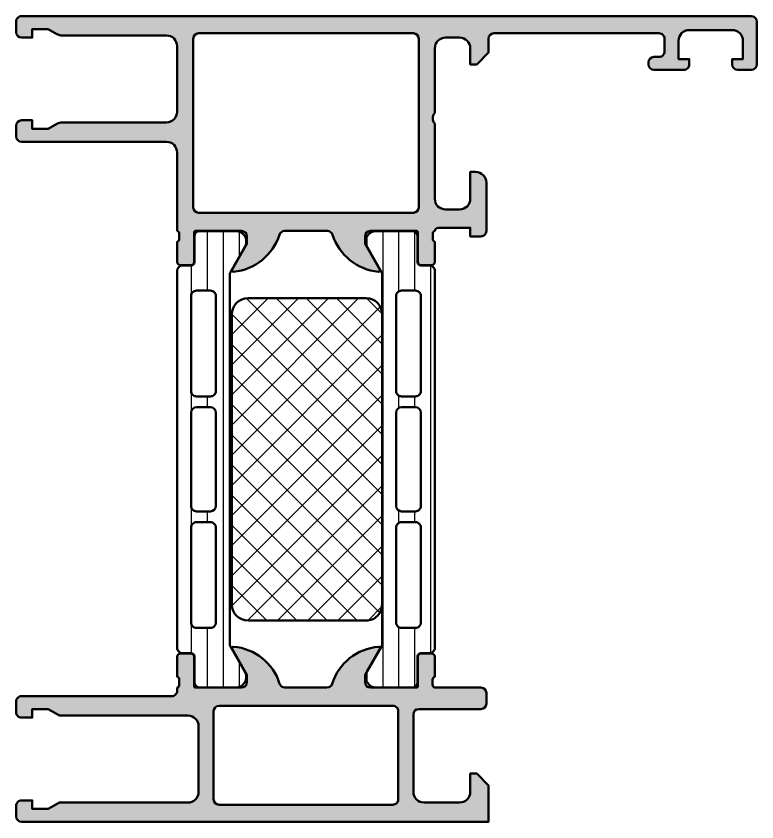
# Model space of a CAD drawing. Extents: x 0 to 69, y 0 to 75.
import ezdxf

# ---------------------------------------------------------------- set-up
doc = ezdxf.new("R2010")
doc.units = 0
for name, color, linetype, lineweight in [('0S-Alu contour', 7, 'Continuous', 50), ('0S-Alu hatch', 252, 'Continuous', 25), ('0S-Plastic contour', 254, 'Continuous', 50), ('0S-Plastic hatch', 253, 'Continuous', 25), ('0S-PT contour', 91, 'Continuous', 50), ('0S-PT hatch', 103, 'Continuous', 25)]:
    doc.layers.add(name, color=color, linetype=linetype, lineweight=lineweight)
pattern_1 = [(90, (0, 0), (-1.4859, 0), [])]

# ---------------------------------------------------------------- blocks, each defined once
blk = doc.blocks.new('347820__F3B4F643_550D_429C_B42F_CEEF9EA3C285_')
at = {"layer": '0S-Alu hatch'}
h = blk.add_hatch(color=256, dxfattribs=at)
edge = h.paths.add_edge_path()
edge.add_line((0.4999074611655488, 0.0003963651352041), (44, 0))
edge.add_line((44, 0), (44, 3.400447131381925))
edge.add_line((44, 3.400447131381925), (42.9000244140625, 4.500437737689908))
edge.add_line((42.9000244140625, 4.500437737689908), (42.29998779296875, 4.500437737689908))
edge.add_line((42.29998779296875, 4.500437737689908), (42.29998779296875, 2.800444127307828))
edge.add_ellipse((41.30003672563848, 2.800395075434669), major_axis=(-0.9999510685333671, 0), ratio=1, start_angle=89.9971962273371, end_angle=180.0028106027442, ccw=False)
edge.add_line((41.29998779296852, 1.800444008098567), (38, 1.800444008098567))
edge.add_ellipse((37.99998707707514, 2.800431085175251), major_axis=(-0.9999870771601856, 0), ratio=1, start_angle=-0.0007472690114127545, end_angle=90.00074043862202, ccw=False)
edge.add_line((37, 2.800444127311358), (37, 10.00000000117868))
edge.add_ellipse((37.50004643170641, 9.999949754737719), major_axis=(-0.5000464342308791, 0), ratio=1, start_angle=270.0057572833973, end_angle=359.9942427166359, ccw=False)
edge.add_line((37.49999618526499, 10.49999618644412), (43.2999038696289, 10.50000000117868))
edge.add_arc((43.29990012879685, 11.00000374201073), 0.5000037408460501, 270.0004286645703, 359.9995713359048)
edge.add_line((43.7999038696289, 11.00000000118282), (43.7999038696289, 12.00000000117868))
edge.add_arc((43.29990012879687, 11.99999626034665), 0.500003740846022, 0.0004286640952647, 89.99957133543298)
edge.add_line((43.2999038696289, 12.50000000117868), (38.99995340576174, 12.50000000117868))
edge.add_ellipse((39.07878985230503, 12.76752059317191), major_axis=(-0.2788950563276138, 0), ratio=1, start_angle=-1.1645893741404052, end_angle=73.58012358046551, ccw=False)
edge.add_line((38.79995240576182, 12.77318900117049), (38.79995240576159, 13.22678300117056))
edge.add_ellipse((39.07882050140491, 13.23244366064753), major_axis=(-0.2789255417373051, 0), ratio=1, start_angle=-73.5754054446545, end_angle=1.1628700728687136, ccw=False)
edge.add_line((38.99995340576174, 13.49998700117064), (38.99995340576152, 15.37999800117902))
edge.add_arc((38.69995340576165, 15.37999800117888), 0.2999999999998692, 0, 90.00000000001629)
edge.add_line((38.69995340576156, 15.67999800117874), (37.71997908671892, 15.67999800117874))
edge.add_arc((37.71997908671887, 15.37999800117862), 0.300000000000125, 89.99999999998914, 180)
edge.add_line((37.41997908671874, 15.37999800117862), (37.41997908671874, 12.62000000117857))
edge.add_ellipse((37.29997908671907, 12.62000000117875), major_axis=(-0.1199999999996777, 0), ratio=1, start_angle=89.23015951625808, end_angle=180, ccw=False)
edge.add_line((37.29836678509355, 12.50001083298682), (32.99972452392558, 12.50046920894235))
edge.add_ellipse((32.9997614279994, 13.0005061161999), major_axis=(-0.5000369086193625, 0), ratio=1, start_angle=0.007725746828782576, end_angle=89.99577141678549, ccw=False)
edge.add_line((32.49972452392581, 13.0004386913637), (32.49972452392558, 13.70045089839547))
edge.add_line((32.49972452392558, 13.70045089839547), (33.88057374708706, 16.09218253153082))
edge.add_arc((33.76218769547122, 16.16053187522074), 0.136700000000109, 330.0003176375984, 454.4719609623081)
edge.add_arc((34.13537369627503, 11.38890113190973), 4.922901807457319, 94.47196096237295, 162.7118879133677)
edge.add_ellipse((28.95746514774653, 13.00046157954683), major_axis=(-0.4999999999989872, 0), ratio=1, start_angle=89.99999999999272, end_angle=162.7118879133559, ccw=False)
edge.add_line((28.95746514774646, 12.50046157954785), (25.02515493838246, 12.50046157954785))
edge.add_ellipse((25.02515493838275, 13.00046157955108), major_axis=(-0.5000000000032347, 0), ratio=1, start_angle=16.953439589323978, end_angle=89.99999999996618, ccw=False)
edge.add_arc((19.87729133782514, 11.43117493905201), 4.88174323151523, 16.95343958935968, 85.66128748271422)
edge.add_arc((20.23626557215782, 16.16262004261523), 0.1367000000001462, 85.66128748273162, 209.999682362372)
edge.add_line((20.11787952054192, 16.09427069892535), (21.49993433227542, 13.7004508983955))
edge.add_line((21.49993433227542, 13.7004508983955), (21.49993433227564, 13.00043869136425))
edge.add_ellipse((20.99989742820182, 13.00050611620017), major_axis=(-0.5000369086196002, 0), ratio=1, start_angle=90.00422858318967, end_angle=179.9922742531714, ccw=False)
edge.add_line((20.99993433227542, 12.50046920894238), (16.71013151344368, 12.50043852570616))
edge.add_ellipse((16.69988194843718, 12.62000000117881), major_axis=(-0.1200000000000786, 0), ratio=1, start_angle=0, end_angle=94.89977679550168, ccw=False)
edge.add_line((16.5798819484371, 12.62000000117881), (16.5798819484371, 15.37999800117905))
edge.add_arc((16.27988194843723, 15.3799980011789), 0.2999999999998692, 0, 90.00000000001629)
edge.add_line((16.27988194843715, 15.67999800117877), (15.29990762939451, 15.67999800117877))
edge.add_arc((15.2997208914625, 15.38018473911083), 0.2998133202225615, 89.9643134732536, 179.964313473246)
edge.add_line((14.99990762939455, 15.38037147704288), (14.99990762939455, 13.50036047703452))
edge.add_ellipse((14.92104053375131, 13.23281713651159), major_axis=(-0.2789255417371596, 0), ratio=1, start_angle=178.8371299270948, end_angle=253.57540544462898, ccw=False)
edge.add_line((15.19990862939448, 13.22715647703444), (15.19990862939448, 12.77356247703392))
edge.add_ellipse((14.9210711828514, 12.76789406903574), major_axis=(-0.2788950563274622, 0), ratio=1, start_angle=106.41987641946449, end_angle=181.1645893740572, ccw=False)
edge.add_line((14.99990762939433, 12.50037347704256), (14.99990762939433, 12.20095692575523))
edge.add_ellipse((14.49990762939438, 12.20095692575517), major_axis=(-0.4999999999999485, 0), ratio=1, start_angle=89.99357176461888, end_angle=180, ccw=False)
edge.add_line((14.49985153245825, 11.70095692890209), (0.5001135221061759, 11.70252761373331))
edge.add_arc((0.4999076293944285, 11.20252765612524), 0.4999999999998721, 89.97640643250196, 180)
edge.add_line((-9.23706054436e-05, 11.20252765612524), (-9.23706054436e-05, 10.20070611864412))
edge.add_arc((0.4999076293947269, 10.20070611864429), 0.5000000000001706, 180, 270.0000000000065)
edge.add_line((0.4999076293947837, 9.700706118644122), (1.499860217285231, 9.700706118644122))
edge.add_line((1.499860217285231, 9.700706118644122), (1.499860217285231, 10.50063287645662))
edge.add_line((1.499860217285231, 10.50063287645662), (2.999860217285004, 10.50063287645707))
edge.add_line((2.999860217285004, 10.50063287645707), (4.038653304290846, 9.900890940726642))
edge.add_line((4.038653304290846, 9.900890940726642), (15.99996130676277, 9.899711245597702))
edge.add_ellipse((15.99986229852352, 8.899711424388663), major_axis=(-0.9999998261103558, 0), ratio=1, start_angle=180.0000102452838, end_angle=269.99432724475844, ccw=False)
edge.add_line((16.99986212463386, 8.899711603202562), (16.99986212463386, 2.799265498221759))
edge.add_ellipse((15.9998625547806, 2.79926506190881), major_axis=(-0.9999995698533574, 0), ratio=1, start_angle=89.99363693610741, end_angle=180.0000250084278, ccw=False)
edge.add_line((15.99975149841316, 1.799265498222213), (4.040206839752045, 1.800579423011642))
edge.add_line((4.040206839752045, 1.800579423011642), (2.999860217285004, 1.199927920401934))
edge.add_line((2.999860217285004, 1.199927920401934), (1.499860217285004, 1.199927920401934))
edge.add_line((1.499860217285004, 1.199927920401934), (1.499860217285231, 2.000373477042559))
edge.add_line((1.499860217285231, 2.000373477042559), (0.4999076293947838, 2.000373477042559))
edge.add_arc((0.4999076293946417, 1.500373477042474), 0.5000000000000853, 89.99999999998371, 180)
edge.add_line((-9.23706054436e-05, 1.500373477042474), (-9.23706054436e-05, 0.5003963652006878))
edge.add_arc((0.4999076294602248, 0.5003963652008442), 0.5000000000656684, 180, 269.9999807148507)
edge = h.paths.add_edge_path()
edge.add_ellipse((18.90006065368612, 2.100443960414908), major_axis=(-0.4999999999996021, 0), ratio=1, start_angle=0, end_angle=89.99999999999352, ccw=False)
edge.add_line((18.40006065368652, 2.100443960414908), (18.40006065368652, 10.30044078944772))
edge.add_ellipse((18.90006065368655, 10.30044078944772), major_axis=(-0.5000000000000285, 0), ratio=1, start_angle=270.00000000000324, end_angle=360, ccw=False)
edge.add_line((18.90006065368652, 10.80044078944775), (35.10002326965332, 10.80044078944772))
edge.add_ellipse((35.10002326965335, 10.30044078944775), major_axis=(-0.4999999999999716, 0), ratio=1, start_angle=180, end_angle=270.00000000000324, ccw=False)
edge.add_line((35.60002326965332, 10.30044078944775), (35.60002326965332, 2.100443960414823))
edge.add_ellipse((35.10002326965335, 2.100443960414823), major_axis=(-0.4999999999999716, 0), ratio=1, start_angle=89.9999999999967, end_angle=180, ccw=False)
edge.add_line((35.10002326965332, 1.600443960414851), (18.90006065368607, 1.600443960415306))
at = {"layer": '0S-Alu contour', "color": 7}
for points in [[(20.11787952054192, 16.09427069892535), (21.49993433227542, 13.7004508983955), (21.49993433227564, 13.00043869136425)], [(32.49972452392581, 13.0004386913637), (32.49972452392558, 13.70045089839547), (33.88057374708706, 16.09218253153082)], [(14.99990762939455, 15.38037147704288), (14.99990762939455, 13.50036047703452)], [(16.27988194843715, 15.67999800117877), (15.29990762939451, 15.67999800117877)], [(16.5798819484371, 12.62000000117881), (16.5798819484371, 15.37999800117905)], [(37.41997908671874, 15.37999800117862), (37.41997908671874, 12.62000000117857)], [(38.69995340576156, 15.67999800117874), (37.71997908671892, 15.67999800117874)], [(38.99995340576174, 13.49998700117064), (38.99995340576152, 15.37999800117902)], [(15.19990862939448, 13.22715647703444), (15.19990862939448, 12.77356247703392)], [(38.79995240576182, 12.77318900117049), (38.79995240576159, 13.22678300117056)], [(14.99990762939433, 12.50037347704256), (14.99990762939433, 12.20095692575523)], [(20.99993433227542, 12.50046920894238), (16.71013151344368, 12.50043852570616)], [(28.95746514774646, 12.50046157954785), (25.02515493838246, 12.50046157954785)], [(37.29836678509355, 12.50001083298682), (32.99972452392558, 12.50046920894235)], [(43.2999038696289, 12.50000000117868), (38.99995340576174, 12.50000000117868)], [(14.49985153245825, 11.70095692890209), (0.5001135221061759, 11.70252761373331)], [(43.7999038696289, 11.00000000118282), (43.7999038696289, 12.00000000117868)], [(-9.23706054436e-05, 11.20252765612524), (-9.23706054436e-05, 10.20070611864412)], [(0.4999076293947837, 9.700706118644122), (1.499860217285231, 9.700706118644122), (1.499860217285231, 10.50063287645662), (2.999860217285004, 10.50063287645707), (4.038653304290846, 9.900890940726642), (15.99996130676277, 9.899711245597702)], [(18.90006065368652, 10.80044078944775), (35.10002326965332, 10.80044078944772)], [(18.40006065368652, 2.100443960414908), (18.40006065368652, 10.30044078944772)], [(35.60002326965332, 10.30044078944775), (35.60002326965332, 2.100443960414823)], [(37, 2.800444127311358), (37, 10.00000000117868)], [(37.49999618526499, 10.49999618644412), (43.2999038696289, 10.50000000117868)], [(16.99986212463386, 8.899711603202562), (16.99986212463386, 2.799265498221759)], [(0.4999074611655488, 0.0003963651352041), (44, 0), (44, 3.400447131381925), (42.9000244140625, 4.500437737689908), (42.29998779296875, 4.500437737689908), (42.29998779296875, 2.800444127307828)], [(-9.23706054436e-05, 1.500373477042474), (-9.23706054436e-05, 0.5003963652006878)], [(15.99975149841316, 1.799265498222213), (4.040206839752045, 1.800579423011642), (2.999860217285004, 1.199927920401934), (1.499860217285004, 1.199927920401934), (1.499860217285231, 2.000373477042559), (0.4999076293947838, 2.000373477042559)], [(35.10002326965332, 1.600443960414851), (18.90006065368607, 1.600443960415306)], [(41.29998779296852, 1.800444008098567), (38, 1.800444008098567)]]:
    blk.add_lwpolyline(points, dxfattribs=at)
for centre, radius, start, end in [((20.23626557215782, 16.16262004261523), 0.1367000000001462, 85.66128748273162, 209.999682362372), ((19.87729133782514, 11.43117493905201), 4.88174323151523, 16.95343958935968, 85.66128748271422), ((34.13537369627503, 11.38890113190973), 4.922901807457319, 94.47196096237295, 162.7118879133677), ((33.76218769547122, 16.16053187522074), 0.136700000000109, 330.0003176375984, 94.47196096230809), ((15.2997208914625, 15.38018473911083), 0.2998133202225615, 89.9643134732536, 179.964313473246), ((16.27988194843723, 15.3799980011789), 0.2999999999998692, 0, 90.00000000001629), ((37.71997908671887, 15.37999800117862), 0.300000000000125, 89.99999999998914, 180), ((38.69995340576165, 15.37999800117888), 0.2999999999998692, 0, 90.00000000001629), ((43.29990012879687, 11.99999626034665), 0.500003740846022, 0.0004286640952647, 89.99957133543298), ((0.4999076293944285, 11.20252765612524), 0.4999999999998721, 89.97640643250196, 180), ((43.29990012879685, 11.00000374201073), 0.5000037408460501, 270.0004286645703, 359.9995713359048), ((0.4999076293947269, 10.20070611864429), 0.5000000000001706, 180, 270.0000000000065), ((0.4999076293946417, 1.500373477042474), 0.5000000000000853, 89.99999999998371, 180), ((0.4999076294602248, 0.5003963652008442), 0.5000000000656684, 180, 269.9999807148507)]:
    blk.add_arc(centre, radius, start, end, dxfattribs=at)
at = {"layer": '0S-Alu contour', "color": 7, "extrusion": (0, 0, -1)}
for centre, radius, start, end in [((-14.92104053375131, 13.23281713651159), 0.2789255417371596, 106.424594555371, 181.1628700729053), ((-14.9210711828514, 12.76789406903574), 0.2788950563274622, 178.8354106259428, 253.5801235805355), ((-20.99989742820182, 13.00050611620017), 0.5000369086196002, 180.0077257468287, 269.9957714168103), ((-25.02515493838275, 13.00046157955108), 0.5000000000032347, 270.0000000000338, 343.046560410676), ((-28.95746514774653, 13.00046157954683), 0.4999999999989872, 197.2881120866442, 270.0000000000073), ((-32.9997614279994, 13.0005061161999), 0.5000369086193625, 270.0042285832145, 359.9922742531712), ((-39.07878985230503, 12.76752059317191), 0.2788950563276138, 286.4198764195345, 1.164589374140428), ((-39.07882050140491, 13.23244366064753), 0.2789255417373051, 358.8371299271313, 73.57540544465444), ((-14.49990762939438, 12.20095692575517), 0.4999999999999485, 180, 270.0064282353811), ((-16.69988194843718, 12.62000000117881), 0.1200000000000786, 265.1002232044983, 0), ((-37.29997908671907, 12.62000000117875), 0.1199999999996777, 180, 270.7698404837419), ((-18.90006065368655, 10.30044078944772), 0.5000000000000285, 0, 89.99999999999675), ((-35.10002326965335, 10.30044078944775), 0.4999999999999716, 89.99999999999675, 180), ((-15.99986229852352, 8.899711424388663), 0.9999998261103558, 90.00567275524153, 179.9999897547162), ((-37.50004643170641, 9.999949754737719), 0.5000464342308791, 0.0057572833641214, 89.99424271660271), ((-15.9998625547806, 2.79926506190881), 0.9999995698533574, 179.9999749915722, 270.0063630638926), ((-37.99998707707514, 2.800431085175251), 0.9999870771601856, 269.999259561378, 0.0007472690113798), ((-41.30003672563848, 2.800395075434669), 0.9999510685333671, 179.9971893972558, 270.0028037726629), ((-18.90006065368612, 2.100443960414908), 0.4999999999996021, 270.0000000000065, 0), ((-35.10002326965335, 2.100443960414823), 0.4999999999999716, 180, 270.0000000000033)]:
    blk.add_arc(centre, radius, start, end, dxfattribs=at)
blk = doc.blocks.new('284017__8F04406E_7419_464B_A1F1_5B27ECF648C6___541DD9DD_F00D_485D_A381_B320992C515A_')
at = {"layer": '0S-Plastic hatch'}
h = blk.add_hatch(dxfattribs=at)
h.set_pattern_fill('ANSI31', color=256, scale=0.4680000000000001, angle=45, style=0)
h.set_pattern_definition(pattern_1)
edge = h.paths.add_edge_path()
edge.add_ellipse((38.50009009916536, 16.20987340504388), major_axis=(-0.4999973210979836, 0), ratio=1, start_angle=89.99761772008878, end_angle=179.998231684107, ccw=False)
edge.add_line((38.50006930996268, 15.7098760843781), (37.68973797714777, 15.70990471079629))
edge.add_arc((37.68972711091346, 15.40990471099309), 0.2999999999999954, 89.99792470211521, 179.9979247021014)
edge.add_line((37.38972711111025, 15.40991557722747), (37.38997213169107, 13.00991718384193))
edge.add_ellipse((36.88997615448483, 13.00993265446168), major_axis=(-0.4999959774455817, 0), ratio=1, start_angle=89.9976222209279, end_angle=179.9982271832753, ccw=False)
edge.add_line((36.88995540461493, 12.50993667744667), (33.41341390880908, 12.51006332491075))
edge.add_ellipse((33.55576040969086, 13.49987624438145), major_axis=(-0.9999960709244778, 0), ratio=1, start_angle=-32.72909139772702, end_angle=81.81631665021467, ccw=False)
edge.add_line((32.71452734347061, 14.04054164013198), (34.03307977292702, 16.32415072938135))
edge.add_arc((33.60007611167497, 16.57416638757574), 0.5000000000000517, 329.9979281027701, 359.9978647972849)
edge.add_line((34.10007611132783, 16.57414775441696), (34.1011624237589, 50.92841651001595))
edge.add_arc((33.6011624240682, 50.92843409763776), 0.5000000000000254, 359.9979846069515, 389.9979213014618)
edge.add_line((34.03418419570888, 51.17841838771456), (32.71579719792183, 53.46212298896965))
edge.add_ellipse((33.55706942858062, 54.00272744306413), major_axis=(-0.9999960709244856, 0), ratio=1, start_angle=-81.82046724598689, end_angle=32.72494080195372, ccw=False)
edge.add_line((33.41479463166641, 54.99255067174056), (36.89133612747224, 54.99242402427645))
edge.add_ellipse((36.89132065685249, 54.49242804707024), major_axis=(-0.4999959774455533, 0), ratio=1, start_angle=179.9976222209286, end_angle=269.99822718330006, ccw=False)
edge.add_line((37.39131663386749, 54.49240729720034), (37.3908977536547, 52.09240892786183))
edge.add_arc((37.6908977534579, 52.09239806162751), 0.2999999999999972, 179.9979247021014, 269.9979247021139)
edge.add_line((37.69088688722359, 51.7923980618243), (38.50121822003849, 51.7923694354061))
edge.add_ellipse((38.50120278865419, 51.29237211454626), major_axis=(-0.4999973210979694, 0), ratio=1, start_angle=179.9976177199983, end_angle=269.9982316841407, ccw=False)
edge.add_line((39.00120010931997, 51.29235132534279), (39.00008742002522, 16.20985797365929))
edge = h.paths.add_edge_path()
edge.add_line((37.70063872144115, 40.10129142839164), (37.70063872144115, 48.95130058366499))
edge.add_arc((37.20065398023022, 48.95130058367018), 0.4999847412109306, 0, 90.00000000000081)
edge.add_line((37.20065398023022, 49.45128532488111), (35.90064329907787, 49.45128532488111))
edge.add_arc((35.90064329907786, 48.95127006609206), 0.5000152587890553, 89.9999999999992, 180)
edge.add_line((35.40062804028881, 48.95127006609206), (35.40062804028881, 40.10129142839917))
edge.add_arc((35.90062440093213, 40.10128778904011), 0.499996360656568, 179.9995829571354, 270.0004170425911)
edge.add_line((35.90062804028881, 39.60129142839679), (37.20062214655673, 39.60129142839679))
edge.add_arc((37.20063871935354, 40.10129143020975), 0.5000000020876221, 269.9981008973838, 360)
edge = h.paths.add_edge_path()
edge.add_line((37.70063872144117, 29.4012853248759), (37.70063872144115, 38.10129142839159))
edge.add_arc((37.20063872144115, 38.10129142839679), 0.5000000000000001, 0, 90)
edge.add_line((37.20063872144115, 38.60129142839679), (35.9006280402888, 38.60129142839679))
edge.add_arc((35.9006280402888, 38.10129142839681), 0.4999999999999893, 90.00000000000081, 180)
edge.add_line((35.40062804028881, 38.10129142839681), (35.40062804028881, 29.40128532488112))
edge.add_arc((35.90062804028882, 29.40128532488112), 0.5000000000000143, 180, 269.999999998808)
edge.add_line((35.90062804027842, 28.90128532488111), (37.20063872143075, 28.90128532488111))
edge.add_arc((37.20063872144117, 29.40128532488111), 0.5, 269.9999999988063, 360)
edge = h.paths.add_edge_path()
edge.add_line((37.70063872145154, 18.55129142909009), (37.70063872145154, 27.40128532557436))
edge.add_arc((37.20063871929423, 27.4012853236969), 0.5000000021573064, 0, 90.00189908949562)
edge.add_line((37.20062214661192, 27.90128532557956), (35.90062804029918, 27.90128532557957))
edge.add_arc((35.90062440094246, 27.40128896493631), 0.4999963606565103, 89.99958295740409, 180.0004170428646)
edge.add_line((35.4006280402992, 27.40128532557724), (35.4006280402992, 18.55129142909769))
edge.add_arc((35.90062440094258, 18.55128778973862), 0.4999963606566213, 179.9995829571354, 270.0004170425845)
edge.add_line((35.9006280402992, 18.05129142909525), (37.2006221465671, 18.05129142909525))
edge.add_arc((37.20063871936392, 18.55129143090821), 0.5000000020876203, 269.9981008973821, 360)
at = {"layer": '0S-Alu contour', "color": 7}
for points in [[(35.40062804028881, 48.95127006609206), (35.40062804028881, 40.10129142839917)], [(37.20065398023022, 49.45128532488111), (35.90064329907787, 49.45128532488111)], [(37.70063872144115, 40.10129142839164), (37.70063872144115, 48.95130058366499)], [(35.90062804028881, 39.60129142839679), (37.20062214655673, 39.60129142839679)], [(37.20063872144115, 38.60129142839679), (35.9006280402888, 38.60129142839679)], [(35.40062804028881, 38.10129142839681), (35.40062804028881, 29.40128532488112)], [(37.70063872144117, 29.4012853248759), (37.70063872144115, 38.10129142839159)], [(35.90062804027842, 28.90128532488111), (37.20063872143075, 28.90128532488111)], [(37.20062214661192, 27.90128532557956), (35.90062804029918, 27.90128532557957)], [(35.4006280402992, 27.40128532557724), (35.4006280402992, 18.55129142909769)], [(37.70063872145154, 18.55129142909009), (37.70063872145154, 27.40128532557436)], [(35.9006280402992, 18.05129142909525), (37.2006221465671, 18.05129142909525)]]:
    blk.add_lwpolyline(points, dxfattribs=at)
for centre, radius, start, end in [((35.90064329907786, 48.95127006609206), 0.5000152587890553, 89.9999999999992, 180), ((37.20065398023022, 48.95130058367018), 0.4999847412109306, 0, 90.00000000000081), ((35.90062440093213, 40.10128778904011), 0.499996360656568, 179.9995829571354, 270.0004170425911), ((37.20063871935354, 40.10129143020975), 0.5000000020876221, 269.9981008973838, 0), ((35.9006280402888, 38.10129142839681), 0.4999999999999893, 90.00000000000081, 180), ((37.20063872144115, 38.10129142839679), 0.5000000000000001, 0, 90), ((35.90062804028882, 29.40128532488112), 0.5000000000000143, 180, 269.999999998808), ((37.20063872144117, 29.40128532488111), 0.5, 269.9999999988063, 0), ((35.90062440094246, 27.40128896493631), 0.4999963606565103, 89.99958295740409, 180.0004170428646), ((37.20063871929423, 27.4012853236969), 0.5000000021573064, 0, 90.00189908949562), ((35.90062440094258, 18.55128778973862), 0.4999963606566213, 179.9995829571354, 270.0004170425845), ((37.20063871936392, 18.55129143090821), 0.5000000020876203, 269.9981008973821, 0)]:
    blk.add_arc(centre, radius, start, end, dxfattribs=at)
at = {"layer": '0S-Plastic contour', "color": 7}
for points in [[(33.41479463166641, 54.99255067174056), (36.89133612747224, 54.99242402427645)], [(37.39131663386749, 54.49240729720034), (37.3908977536547, 52.09240892786183)], [(34.03418419570888, 51.17841838771456), (32.71579719792183, 53.46212298896965)], [(37.69088688722359, 51.7923980618243), (38.50121822003849, 51.7923694354061)], [(39.00120010931997, 51.29235132534279), (39.00008742002522, 16.20985797365929)], [(34.10007611132783, 16.57414775441696), (34.1011624237589, 50.92841651001595)], [(32.71452734347061, 14.04054164013198), (34.03307977292702, 16.32415072938135)], [(37.38972711111025, 15.40991557722747), (37.38997213169107, 13.00991718384193)], [(38.50006930996268, 15.7098760843781), (37.68973797714777, 15.70990471079629)], [(36.88995540461493, 12.50993667744667), (33.41341390880908, 12.51006332491075)]]:
    blk.add_lwpolyline(points, dxfattribs=at)
at = {"layer": '0S-Plastic contour', "color": 7, "extrusion": (0, 0, -1)}
for centre, radius, start, end in [((-33.55706942858062, 54.00272744306413), 0.9999960709244856, 327.2750591980463, 81.82046724598695), ((-36.89132065685249, 54.49242804707024), 0.4999959774455533, 90.00177281669993, 180.0023777790715), ((-38.50120278865419, 51.29237211454626), 0.4999973210979694, 90.00176831585927, 180.0023822800018), ((-38.50009009916536, 16.20987340504388), 0.4999973210979836, 180.001768315893, 270.0023822799112), ((-33.55576040969086, 13.49987624438145), 0.9999960709244778, 278.1836833497853, 32.72909139772703), ((-36.88997615448483, 13.00993265446168), 0.4999959774455817, 180.0017728167248, 270.0023777790721)]:
    blk.add_arc(centre, radius, start, end, dxfattribs=at)
at = {"layer": '0S-Plastic contour', "color": 7}
for centre, radius, start, end in [((37.6908977534579, 52.09239806162751), 0.2999999999999972, 179.9979247021014, 269.9979247021139), ((33.6011624240682, 50.92843409763776), 0.5000000000000254, 359.9979846069515, 29.99792130146178), ((33.60007611167497, 16.57416638757574), 0.5000000000000517, 329.9979281027701, 359.9978647972849), ((37.68972711091346, 15.40990471099309), 0.2999999999999954, 89.99792470211521, 179.9979247021014)]:
    blk.add_arc(centre, radius, start, end, dxfattribs=at)
blk = doc.blocks.new('367970__E439CBEB_1528_4627_8B9A_459159F41D38_')
at = {"layer": '0S-PT hatch'}
h = blk.add_hatch(dxfattribs=at)
h.set_pattern_fill('ANSI37', color=256, scale=0.625, angle=90, style=0)
h.set_pattern_definition([(135, (0, 0), (-1.403165018917055, -1.403165018917055), []), (225, (0, 0), (1.403165018917055, -1.403165018917055), [])])
edge = h.paths.add_edge_path()
edge.add_arc((32.61154501307065, 20.21463429440487), 1.473340889019251, 269.5699002759803, 361.0460233354885)
edge.add_line((34.08464037542473, 20.24153092369092), (34.10048525327989, 47.24133491648828))
edge.add_arc((32.60048525327989, 47.24133491648828), 1.5, 0, 90)
edge.add_line((32.60048525327989, 48.74133491648828), (21.60048525327989, 48.74133491648827))
edge.add_arc((21.60048525327989, 47.24133491648828), 1.5, 90.00000000000014, 180)
edge.add_line((20.10048525327989, 47.24133491648828), (20.1004852532799, 20.24133491648828))
edge.add_arc((21.60048525327991, 20.24133491648829), 1.500000000000003, 180, 270)
edge.add_line((21.60048525327991, 18.74133491648828), (32.6004852532799, 18.74133491648828))
at = {"layer": '0S-PT contour', "color": 7}
for points in [[(32.60048525327989, 48.74133491648828), (21.60048525327989, 48.74133491648827)], [(20.10048525327989, 47.24133491648828), (20.1004852532799, 20.24133491648828)], [(34.08464037542473, 20.24153092369092), (34.10048525327989, 47.24133491648828)], [(21.60048525327991, 18.74133491648828), (32.6004852532799, 18.74133491648828)]]:
    blk.add_lwpolyline(points, dxfattribs=at)
for centre, radius, start, end in [((21.60048525327989, 47.24133491648828), 1.5, 90.00000000000014, 180), ((32.60048525327989, 47.24133491648828), 1.5, 0, 90), ((21.60048525327991, 20.24133491648829), 1.500000000000003, 180, 270), ((32.61154501307065, 20.21463429440487), 1.473340889019251, 269.5699002759803, 1.046023335488531)]:
    blk.add_arc(centre, radius, start, end, dxfattribs=at)
blk = doc.blocks.new('284017__B6DF1639_9CEC_41DE_B19B_4456BE03ABA4___53A7C252_0F58_4400_B237_3932A0E38D73_')
at = {"layer": '0S-Plastic hatch'}
h = blk.add_hatch(dxfattribs=at)
h.set_pattern_fill('ANSI31', color=256, scale=0.4680000000000001, angle=45, style=0)
h.set_pattern_definition(pattern_1)
edge = h.paths.add_edge_path()
edge.add_arc((20.44419299607088, 13.49987624320274), 0.9999960709244801, 278.1836833497855, 392.7290913977264)
edge.add_line((21.28542606229114, 14.04054163895327), (19.96687363283474, 16.32415072820264))
edge.add_ellipse((20.39987729408681, 16.57416638639705), major_axis=(-0.500000000000086, 0), ratio=1, start_angle=0.0018117434855753345, end_angle=30.002071897230394, ccw=False)
edge.add_line((19.89987729433669, 16.57415057595253), (19.89879098194349, 50.92841828601597))
edge.add_ellipse((20.39879098169356, 50.92843409645905), major_axis=(-0.5000000000000366, 0), ratio=1, start_angle=-29.997921301458916, end_angle=0.0018117430832944592, ccw=False)
edge.add_line((19.96576921005286, 51.17841838653582), (21.28415620783991, 53.46212298779093))
edge.add_arc((20.44288397718112, 54.00272744188542), 0.9999960709244895, 327.275059198046, 441.8204672459839)
edge.add_line((20.5851587740954, 54.99255067056185), (17.10861453447901, 54.99242402300532))
edge.add_arc((17.10863274890925, 54.49242804589153), 0.4999959774455592, 90.00208723675065, 180.0100000351534)
edge.add_line((16.60863677907912, 54.49234077982467), (16.60905564773445, 52.09245042106324))
edge.add_ellipse((16.30905565230384, 52.0923980604488), major_axis=(-0.2999999999999934, 0), ratio=1, start_angle=90.0020752978848, end_angle=180.0100001408108, ccw=False)
edge.add_line((16.30906651853816, 51.7923980606456), (15.49873295379894, 51.79236943415353))
edge.add_arc((15.49875061710755, 51.29237211336755), 0.4999973210979666, 90.00202407691636, 180.0018172140356)
edge.add_line((14.99875329626107, 51.29235625526845), (14.99986598574988, 16.20985754576579))
edge.add_arc((15.49986330659638, 16.20987340386518), 0.4999973210979808, 180.0018172140356, 270.0020240769245)
edge.add_line((15.49988096990506, 15.70987608307919), (16.31021569680635, 15.70990470962718))
edge.add_ellipse((16.3102262948483, 15.40990470981438), major_axis=(-0.2999999999999968, 0), ratio=1, start_angle=180.002075301411, end_angle=270.0020240769152, ccw=False)
edge.add_line((16.6102262946515, 15.40991557606716), (16.60998127407068, 13.00991718265849))
edge.add_arc((17.10997725127691, 13.00993265328298), 0.4999959774455783, 180.0017728173416, 270.0020872367506)
edge.add_line((17.10999546570716, 12.50993667616916), (20.58653949695266, 12.51006332373204))
edge = h.paths.add_edge_path()
edge.add_line((16.29931468432059, 40.10129142721294), (16.29931468432059, 48.95130058248629))
edge.add_ellipse((16.79929942553152, 48.95130058249147), major_axis=(-0.4999847412109304, 0), ratio=1, start_angle=269.9999999999992, end_angle=360, ccw=False)
edge.add_line((16.79929942553153, 49.4512853237024), (18.09931010668387, 49.4512853237024))
edge.add_ellipse((18.09931010668388, 48.95127006491335), major_axis=(-0.5000152587890554, 0), ratio=1, start_angle=180, end_angle=270.0000000000008, ccw=False)
edge.add_line((18.59932536547293, 48.95127006491335), (18.59932536547293, 40.10129142722047))
edge.add_ellipse((18.09932900482961, 40.10128778786141), major_axis=(-0.4999963606565677, 0), ratio=1, start_angle=89.9995829574089, end_angle=180.0004170428646, ccw=False)
edge.add_line((18.09932536547293, 39.60129142721809), (16.79933125920502, 39.60129142721809))
edge.add_ellipse((16.79931468640821, 40.10129142903105), major_axis=(-0.5000000020876216, 0), ratio=1, start_angle=0, end_angle=90.00189910261582, ccw=False)
edge = h.paths.add_edge_path()
edge.add_line((16.29931468432058, 29.40128532369719), (16.29931468432059, 38.10129142721289))
edge.add_ellipse((16.79931468432059, 38.10129142721809), major_axis=(-0.5, 0), ratio=1, start_angle=270, end_angle=360, ccw=False)
edge.add_line((16.79931468432059, 38.60129142721809), (18.09932536547295, 38.60129142721809))
edge.add_ellipse((18.09932536547295, 38.10129142721809), major_axis=(-0.4999999999999929, 0), ratio=1, start_angle=180, end_angle=269.9999999999996, ccw=False)
edge.add_line((18.59932536547294, 38.10129142721809), (18.59932536547293, 29.40128532370242))
edge.add_ellipse((18.09932536547292, 29.40128532370242), major_axis=(-0.5000000000000142, 0), ratio=1, start_angle=90.000000001192, end_angle=180, ccw=False)
edge.add_line((18.09932536548332, 28.90128532370241), (16.79931468433099, 28.90128532370241))
edge.add_ellipse((16.79931468432058, 29.4012853237024), major_axis=(-0.5, 0), ratio=1, start_angle=0, end_angle=90.00000000119371, ccw=False)
edge = h.paths.add_edge_path()
edge.add_line((18.59932536546255, 27.40128532440084), (18.59932536546255, 18.55129142791654))
edge.add_ellipse((18.09932900481917, 18.55128778855991), major_axis=(-0.499996360656621, 0), ratio=1, start_angle=89.9995829574151, end_angle=180.0004170428646, ccw=False)
edge.add_line((18.09932536546255, 18.05129142791654), (16.79933125919464, 18.05129142791654))
edge.add_ellipse((16.79931468639782, 18.55129142972951), major_axis=(-0.5000000020876216, 0), ratio=1, start_angle=0, end_angle=90.00189910261747, ccw=False)
edge.add_line((16.2993146843102, 18.55129142972951), (16.2993146843102, 27.40128532439565))
edge.add_ellipse((16.79931468646751, 27.4012853225182), major_axis=(-0.5000000021573073, 0), ratio=1, start_angle=269.9981009105044, end_angle=360, ccw=False)
edge.add_line((16.79933125914982, 27.90128532440085), (18.09932536546256, 27.90128532440087))
edge.add_ellipse((18.09932900481928, 27.4012889637576), major_axis=(-0.4999963606565109, 0), ratio=1, start_angle=179.9995829571355, end_angle=270.0004170425959, ccw=False)
at = {"layer": '0S-Alu contour', "color": 7}
for points in [[(16.29931468432059, 40.10129142721294), (16.29931468432059, 48.95130058248629)], [(16.79929942553153, 49.4512853237024), (18.09931010668387, 49.4512853237024)], [(18.59932536547293, 48.95127006491335), (18.59932536547293, 40.10129142722047)], [(18.09932536547293, 39.60129142721809), (16.79933125920502, 39.60129142721809)], [(16.79931468432059, 38.60129142721809), (18.09932536547295, 38.60129142721809)], [(16.29931468432058, 29.40128532369719), (16.29931468432059, 38.10129142721289)], [(18.59932536547294, 38.10129142721809), (18.59932536547293, 29.40128532370242)], [(18.09932536548332, 28.90128532370241), (16.79931468433099, 28.90128532370241)], [(16.79933125914982, 27.90128532440085), (18.09932536546256, 27.90128532440087)], [(16.2993146843102, 18.55129142972951), (16.2993146843102, 27.40128532439565)], [(18.59932536546255, 27.40128532440084), (18.59932536546255, 18.55129142791654)], [(18.09932536546255, 18.05129142791654), (16.79933125919464, 18.05129142791654)]]:
    blk.add_lwpolyline(points, dxfattribs=at)
at = {"layer": '0S-Alu contour', "color": 7, "extrusion": (0, 0, -1)}
for centre, radius, start, end in [((-16.79929942553152, 48.95130058249147), 0.4999847412109304, 0, 90.00000000000081), ((-18.09931010668388, 48.95127006491335), 0.5000152587890554, 89.9999999999992, 180), ((-16.79931468640821, 40.10129142903105), 0.5000000020876216, 269.9981008973842, 0), ((-18.09932900482961, 40.10128778786141), 0.4999963606565677, 179.9995829571354, 270.0004170425911), ((-16.79931468432059, 38.10129142721809), 0.5, 0, 90), ((-18.09932536547295, 38.10129142721809), 0.4999999999999929, 90.0000000000004, 180), ((-16.79931468432058, 29.4012853237024), 0.5, 269.9999999988063, 0), ((-18.09932536547292, 29.40128532370242), 0.5000000000000142, 180, 269.999999998808), ((-16.79931468646751, 27.4012853225182), 0.5000000021573073, 0, 90.00189908949562), ((-18.09932900481928, 27.4012889637576), 0.4999963606565109, 89.99958295740409, 180.0004170428646), ((-16.79931468639782, 18.55129142972951), 0.5000000020876216, 269.9981008973825, 0), ((-18.09932900481917, 18.55128778855991), 0.499996360656621, 179.9995829571354, 270.0004170425849)]:
    blk.add_arc(centre, radius, start, end, dxfattribs=at)
at = {"layer": '0S-Plastic contour', "color": 7}
for points in [[(20.5851587740954, 54.99255067056185), (17.10861453447901, 54.99242402300532)], [(16.60863677907912, 54.49234077982467), (16.60905564773445, 52.09245042106324)], [(19.96576921005286, 51.17841838653582), (21.28415620783991, 53.46212298779093)], [(16.30906651853816, 51.7923980606456), (15.49873295379894, 51.79236943415353)], [(14.99875329626107, 51.29235625526845), (14.99986598574988, 16.20985754576579)], [(19.89987729433669, 16.57415057595253), (19.89879098194349, 50.92841828601597)], [(21.28542606229114, 14.04054163895327), (19.96687363283474, 16.32415072820264)], [(15.49988096990506, 15.70987608307919), (16.31021569680635, 15.70990470962718)], [(16.6102262946515, 15.40991557606716), (16.60998127407068, 13.00991718265849)], [(17.10999546570716, 12.50993667616916), (20.58653949695266, 12.51006332373204)]]:
    blk.add_lwpolyline(points, dxfattribs=at)
for centre, radius, start, end in [((17.10863274890925, 54.49242804589153), 0.4999959774455592, 90.00208723675065, 180.0100000351534), ((20.44288397718112, 54.00272744188542), 0.9999960709244895, 327.275059198046, 81.82046724598388), ((15.49875061710755, 51.29237211336755), 0.4999973210979666, 90.00202407691636, 180.0018172140356), ((15.49986330659638, 16.20987340386518), 0.4999973210979808, 180.0018172140356, 270.0020240769245), ((20.44419299607088, 13.49987624320274), 0.9999960709244801, 278.1836833497855, 32.72909139772636), ((17.10997725127691, 13.00993265328298), 0.4999959774455783, 180.0017728173416, 270.0020872367506)]:
    blk.add_arc(centre, radius, start, end, dxfattribs=at)
at = {"layer": '0S-Plastic contour', "color": 7, "extrusion": (0, 0, -1)}
for centre, radius, start, end in [((-16.30905565230384, 52.0923980604488), 0.2999999999999934, 179.9899998591892, 269.9979247021152), ((-20.39879098169356, 50.92843409645905), 0.5000000000000366, 359.9981882569167, 29.99792130145894), ((-20.39987729408681, 16.57416638639705), 0.500000000000086, 329.9979281027696, 359.9981882565144), ((-16.3102262948483, 15.40990470981438), 0.2999999999999968, 89.99797592308485, 179.997924698589)]:
    blk.add_arc(centre, radius, start, end, dxfattribs=at)
blk = doc.blocks.new('347810__129F8099_43BB_422D_8161_08C14A5708BB_')
at = {"layer": '0S-Alu hatch'}
h = blk.add_hatch(color=256, dxfattribs=at)
edge = h.paths.add_edge_path()
edge.add_ellipse((68.49992616591842, 74.49999998907793), major_axis=(-0.5000738395330809, 0), ratio=1, start_angle=180.0084601690355, end_angle=269.99154048674524, ccw=False)
edge.add_line((69, 74.5000738288831), (69, 70.50007359046431))
edge.add_ellipse((68.49997332706243, 70.50010026340188), major_axis=(-0.5000266736489731, 0), ratio=1, start_angle=90.00305633045389, end_angle=179.9969436694531, ccw=False)
edge.add_line((68.5, 70.00007359046431), (67.199951171875, 70.00007359046431))
edge.add_ellipse((67.19997784481264, 70.50010026340195), major_axis=(-0.5000266736490441, 0), ratio=1, start_angle=0.003056330308481847, end_angle=89.99694366953793, ccw=False)
edge.add_line((66.699951171875, 70.50007359046566), (66.699951171875, 71.00007382888334))
edge.add_line((66.699951171875, 71.00007382888334), (67.699951171875, 71.00007382888289))
edge.add_line((67.699951171875, 71.00007382888289), (67.69995117187477, 72.70008603591413))
edge.add_arc((66.69996287837292, 72.7000977424123), 0.999988293570365, 359.999329259861, 450.0006707407762)
edge.add_line((66.699951171875, 73.70008603591414), (62.69995117187477, 73.70008603591414))
edge.add_arc((62.70006579316305, 72.69997141462609), 1.000114627856315, 90.00656656336388, 179.9934334366156)
edge.add_line((61.699951171875, 72.70008603591472), (61.699951171875, 71.00007382888289))
edge.add_line((61.699951171875, 71.00007382888289), (62.699951171875, 71.00007382888289))
edge.add_line((62.699951171875, 71.00007382888289), (62.699951171875, 70.50007359046431))
edge.add_ellipse((62.20001883593063, 70.50000592640868), major_axis=(-0.4999323405234092, 0), ratio=1, start_angle=89.99224522098262, end_angle=180.0077547790363, ccw=False)
edge.add_line((62.199951171875, 70.00007359046431), (59.3999633789058, 70.00007359046431))
edge.add_ellipse((59.39999005184334, 70.50010026340141), major_axis=(-0.5000266736485041, 0), ratio=1, start_angle=0.003056330308481847, end_angle=89.9969436695477, ccw=False)
edge.add_line((58.89996337890625, 70.50007359046509), (58.89996337890647, 70.70005527991789))
edge.add_ellipse((59.40000039733804, 70.7000184999225), major_axis=(-0.5000370197842307, 0), ratio=1, start_angle=270.00424168576285, end_angle=359.9957856350814, ccw=False)
edge.add_line((59.39996337890625, 71.20005551833647), (59.89996337890648, 71.20005551833601))
edge.add_arc((59.90002085370907, 71.6999980435332), 0.499942528500917, 269.9934131156359, 360.0065868844339)
edge.add_line((60.39996337890625, 71.70005551833638), (60.39996337890625, 72.90006772536726))
edge.add_arc((59.90002085370858, 72.90012520017005), 0.4999425285014002, 359.9934131156214, 450.0065868843607)
edge.add_line((59.89996337890602, 73.40006772536772), (44.50012207031224, 73.40006772536726))
edge.add_arc((44.50018663421267, 72.90000316146707), 0.5000645680681549, 90.00739752273938, 179.9926024773131)
edge.add_line((44.00012207031247, 72.90006772536702), (44.00012207031247, 71.60004178542584))
edge.add_line((44.00012207031247, 71.60004178542584), (42.90014648437497, 70.50006596106978))
edge.add_line((42.90014648437497, 70.50006596106978), (42.30017089843724, 70.50006596106978))
edge.add_line((42.30017089843724, 70.50006596106978), (42.30017089843747, 72.00052396316023))
edge.add_arc((41.30008566491073, 72.00043109972397), 1.000085237838176, 0.0053202294919001, 89.99500762115176)
edge.add_line((41.3001728057861, 73.0005163337657), (40.00012397766087, 73.0005163337657))
edge.add_arc((40.00017878634916, 72.00046152546646), 1.000054809801146, 90.00314013441069, 179.997296995918)
edge.add_line((39.00012397766088, 72.00050870437308), (39.0001239776611, 66.00007406730147))
edge.add_arc((39.5249633179794, 65.50007406730147), 0.7248836686984625, 136.3884232636831, 223.6115767363169)
edge.add_line((39.0001239776611, 65.00007406730147), (39.0001239776611, 58.00007406730146))
edge.add_arc((40.00018277539019, 58.00013286503054), 1.000058799457566, 180.003368663758, 269.9966313363654)
edge.add_line((40.00012397766133, 57.00007406730146), (41.30017280578587, 57.00007406730146))
edge.add_arc((41.300084597244, 58.00016036832828), 1.000086304916856, 270.0050535410276, 359.9950557420427)
edge.add_line((42.30017089843724, 58.0000740673004), (42.30017089843747, 60.50007406730146))
edge.add_line((42.30017089843747, 60.50007406730146), (42.80017089843724, 60.50007406730146))
edge.add_ellipse((42.80008342786877, 59.49998659673276), major_axis=(-1.000087474393909, 0), ratio=1, start_angle=180.0050112561101, end_angle=269.99498874394544, ccw=False)
edge.add_line((43.80017089843747, 59.5000740673022), (43.80010986328122, 55.00007406730146))
edge.add_ellipse((43.30014060390197, 55.00005095566436), major_axis=(-0.4999692599134224, 0), ratio=1, start_angle=89.99647716775542, end_angle=180.0026485613532, ccw=False)
edge.add_line((43.30010986328121, 54.50008169669598), (42.30010986328122, 54.50007406730145))
edge.add_line((42.30010986328122, 54.50007406730145), (42.30010986328122, 55.30006948966474))
edge.add_line((42.30010986328122, 55.30006948966474), (39.30020332336423, 55.30006948966474))
edge.add_arc((39.29955661620338, 55.00085570848098), 0.2992144800647828, 89.87616368118697, 180.1613620483061)
edge.add_arc((39.07917976929646, 54.7324924401519), 0.2788950563271169, 106.4198764194616, 181.1645893740324)
edge.add_line((38.80034232275372, 54.72682403215385), (38.80034232275372, 54.27323003215333))
edge.add_arc((39.07921041839657, 54.26756937267637), 0.2789255417368198, 178.8371299271345, 253.5754054446798)
edge.add_line((39.00034332275365, 54.0000260321537), (39.00034332275388, 52.12001503214532))
edge.add_ellipse((38.70034332275407, 52.12001503214541), major_axis=(-0.2999999999998124, 0), ratio=1, start_angle=89.99999999997289, end_angle=180, ccw=False)
edge.add_line((38.70034332275393, 51.82001503214559), (37.72036900371083, 51.82001503214514))
edge.add_ellipse((37.72036900371091, 52.12001503214494), major_axis=(-0.2999999999998124, 0), ratio=1, start_angle=0, end_angle=89.99999999998369, ccw=False)
edge.add_line((37.4203690037111, 52.12001503214494), (37.4203690037111, 54.88001303214532))
edge.add_arc((37.30036900371158, 54.88001303214524), 0.1199999999995214, 0, 90.00000000006786)
edge.add_line((37.30036900371144, 55.00001303214475), (33.00034332275365, 55.00001303214521))
edge.add_arc((33.00034332275377, 54.50001303214532), 0.4999999999998864, 90.00000000001303, 180)
edge.add_line((32.50034332275388, 54.50001303214532), (32.50034332275411, 53.80001303214494))
edge.add_line((32.50034332275411, 53.80001303214494), (33.88183878037623, 51.40719270911739))
edge.add_ellipse((33.7622235381057, 51.33813281679358), major_axis=(-0.1381197846480196, 0), ratio=1, start_angle=84.37742244911323, end_angle=209.9999999999063, ccw=False)
edge.add_ellipse((34.23856656392923, 56.1766218939911), major_axis=(-4.999999999997882, 0), ratio=1, start_angle=17.748416356048324, end_angle=84.37742244918542, ccw=False)
edge.add_arc((29.00034332275613, 54.50001303214331), 0.5000000000014495, 17.74841635631113, 90.00000000023167)
edge.add_line((29.0003433227541, 55.00001303214475), (25.00034332275388, 55.00001303214521))
edge.add_arc((25.00034332275411, 54.50001303214354), 0.5000000000016716, 90.00000000002646, 162.251583643944)
edge.add_ellipse((19.76212008158028, 56.17662189399126), major_axis=(-4.999999999998328, 0), ratio=1, start_angle=95.62257755079412, end_angle=162.2515836439296, ccw=False)
edge.add_ellipse((20.23846310740201, 51.33813281679353), major_axis=(-0.1381197846484255, 0), ratio=1, start_angle=-30.000000000053888, end_angle=95.62257755089229, ccw=False)
edge.add_line((20.1188478651313, 51.40719270911785), (21.50034332275388, 53.80001303214494))
edge.add_line((21.50034332275388, 53.80001303214494), (21.50034332275388, 54.50001303214476))
edge.add_arc((21.00034332275354, 54.50001303214487), 0.5000000000003411, 0, 89.99999999996092)
edge.add_line((21.00034332275388, 55.00001303214521), (16.70492265811455, 55.00001303214521))
edge.add_arc((16.70028120018519, 54.88010282879147), 0.1200000000001893, 87.78331413525503, 180)
edge.add_line((16.580281200185, 54.88010282879147), (16.58028120018522, 52.1201048287914))
edge.add_ellipse((16.28028120018501, 52.12010482879144), major_axis=(-0.3000000000002174, 0), ratio=1, start_angle=90.00000000000682, end_angle=180, ccw=False)
edge.add_line((16.28028120018504, 51.82010482879121), (15.3003068811424, 51.82010482879121))
edge.add_ellipse((15.30011393756596, 52.12020391688305), major_axis=(-0.3000991501167137, 0), ratio=1, start_angle=0.03683733652360388, end_angle=90.03683733650001, ccw=False)
edge.add_line((15.00001484947413, 52.12001097330647), (15.00001484947413, 53.99971690969523))
edge.add_arc((14.92103259595945, 54.26765090390524), 0.2793328151571001, 286.4245945553012, 361.1628700728314)
edge.add_line((15.20030788114261, 54.27331982879986), (15.20030788114261, 54.72691382880038))
edge.add_arc((14.9213858591174, 54.73234413718657), 0.2789748781159355, 358.8846543987444, 433.6293673533269)
edge.add_line((15.00001484947413, 55.00000897330682), (15.00001484947413, 62.30008450431268))
edge.add_arc((14.00001033010434, 62.3000799849429), 1.000004519379993, 0.0002589398492318, 89.99974106036873)
edge.add_line((14.0000148494739, 63.30008450431268), (0.5000262935654689, 63.30008450431268))
edge.add_ellipse((0.5000317472080257, 63.80008995795502), major_axis=(-0.5000054536720726, 0), ratio=1, start_angle=0.0006249343157946896, end_angle=89.99937506541352, ccw=False)
edge.add_line((2.62935656963e-05, 63.80008450431482), (2.62935659237e-05, 64.80036679191033))
edge.add_ellipse((0.5000310908139644, 64.80028569416324), major_axis=(-0.5000048038248222, 0), ratio=1, start_angle=270.0005497189027, end_angle=359.9907069719504, ccw=False)
edge.add_line((0.5000262935654689, 65.30029049796505), (1.499949999620383, 65.30029049796505))
edge.add_line((1.499949999620383, 65.30029049796505), (1.499949999620611, 64.4998449413244))
edge.add_line((1.499949999620611, 64.4998449413244), (2.999949999620156, 64.4998449413244))
edge.add_line((2.999949999620156, 64.4998449413244), (3.807582445909673, 64.96613827628533))
edge.add_ellipse((4.307575398081509, 64.10017804401016), major_axis=(-0.9999400362539624, 0), ratio=1, start_angle=270.00659069810604, end_angle=300.0015174067838, ccw=False)
edge.add_line((4.307460375597401, 65.10011807364864), (14.00014645652979, 65.1011060802409))
edge.add_arc((14.00001472978715, 66.10110619125169), 1.000000119686755, 270.0075473855208, 360.0000063890569)
edge.add_line((15.0000148494739, 66.10110630276178), (15.0000148494739, 72.20024624747676))
edge.add_arc((14.00001322967272, 72.20024463654896), 1.000001619802479, 9.22944712567e-05, 89.99236667574026)
edge.add_line((14.00014645652933, 73.20024624747676), (4.307796068957912, 73.20028057975216))
edge.add_ellipse((4.307581445744981, 74.20019653218091), major_axis=(-0.9999159754622478, 0), ratio=1, start_angle=59.9985484201423, end_angle=90.01229803771793, ccw=False)
edge.add_line((3.807601519396001, 73.33425656241818), (2.999949999620611, 73.80054989737911))
edge.add_line((2.999949999620611, 73.80054989737911), (1.499949999620611, 73.80054989737911))
edge.add_line((1.499949999620611, 73.80054989737911), (1.499949999620611, 73.00062313956661))
edge.add_line((1.499949999620611, 73.00062313956661), (0.4999499996208386, 73.00062313956661))
edge.add_ellipse((0.4999522663428408, 73.5006254062886), major_axis=(-0.5000022667271447, 0), ratio=1, start_angle=0.000259746512995207, end_angle=89.99974025396949, ccw=False)
edge.add_line((-5.00003791615e-05, 73.50062313956239), (-0.0002025882700138, 74.49998227042644))
edge.add_ellipse((0.4998342149935688, 74.50003715763712), major_axis=(-0.5000368062759668, 0), ratio=1, start_angle=-90.04298976363958, end_angle=0.006289148079474671, ccw=False)
edge.add_line((0.5002093990346737, 75.00007382316036), (68.5, 75.00007382316033))
edge = h.paths.add_edge_path()
edge.add_line((37.50013923645017, 57.20007101554365), (37.50013923645017, 72.90006772536726))
edge.add_arc((37.00013649558241, 72.90006498449951), 0.5000027408752691, 0.0003140784807261, 89.99968592143841)
edge.add_line((37.00013923644994, 73.40006772536726), (16.99998617172238, 73.40006772536726))
edge.add_arc((16.99999467125834, 72.90007073750849), 0.4999969879310217, 90.00097398094354, 180.0003458236475)
edge.add_line((16.49999768333642, 72.90006771964603), (16.49999768333643, 57.20005950393051))
edge.add_arc((16.99998891252701, 57.20006224473423), 0.4999912291980965, 180.0003140784807, 269.9996859214409)
edge.add_line((16.99998617172261, 56.70007101554364), (37.00013923644971, 56.70007101554364))
edge.add_arc((37.00013649558224, 57.20007375641158), 0.5000027408754396, 270.0003140785551, 359.9996859215192)
at = {"layer": '0S-Alu contour', "color": 7}
for points in [[(-5.00003791615e-05, 73.50062313956239), (-0.0002025882700138, 74.49998227042644)], [(0.5002093990346737, 75.00007382316036), (68.5, 75.00007382316033)], [(69, 74.5000738288831), (69, 70.50007359046431)], [(3.807601519396001, 73.33425656241818), (2.999949999620611, 73.80054989737911), (1.499949999620611, 73.80054989737911), (1.499949999620611, 73.00062313956661), (0.4999499996208386, 73.00062313956661)], [(66.699951171875, 73.70008603591414), (62.69995117187477, 73.70008603591414)], [(14.00014645652933, 73.20024624747676), (4.307796068957912, 73.20028057975216)], [(16.49999768333642, 72.90006771964603), (16.49999768333643, 57.20005950393051)], [(37.00013923644994, 73.40006772536726), (16.99998617172238, 73.40006772536726)], [(37.50013923645017, 57.20007101554365), (37.50013923645017, 72.90006772536726)], [(41.3001728057861, 73.0005163337657), (40.00012397766087, 73.0005163337657)], [(44.00012207031247, 72.90006772536702), (44.00012207031247, 71.60004178542584), (42.90014648437497, 70.50006596106978), (42.30017089843724, 70.50006596106978), (42.30017089843747, 72.00052396316023)], [(59.89996337890602, 73.40006772536772), (44.50012207031224, 73.40006772536726)], [(60.39996337890625, 71.70005551833638), (60.39996337890625, 72.90006772536726)], [(15.0000148494739, 66.10110630276178), (15.0000148494739, 72.20024624747676)], [(39.00012397766088, 72.00050870437308), (39.0001239776611, 66.00007406730147)], [(61.699951171875, 72.70008603591472), (61.699951171875, 71.00007382888289), (62.699951171875, 71.00007382888289), (62.699951171875, 70.50007359046431)], [(66.699951171875, 70.50007359046566), (66.699951171875, 71.00007382888334), (67.699951171875, 71.00007382888289), (67.69995117187477, 72.70008603591413)], [(58.89996337890625, 70.50007359046509), (58.89996337890647, 70.70005527991789)], [(59.39996337890625, 71.20005551833647), (59.89996337890648, 71.20005551833601)], [(62.199951171875, 70.00007359046431), (59.3999633789058, 70.00007359046431)], [(68.5, 70.00007359046431), (67.199951171875, 70.00007359046431)], [(0.5000262935654689, 65.30029049796505), (1.499949999620383, 65.30029049796505), (1.499949999620611, 64.4998449413244), (2.999949999620156, 64.4998449413244), (3.807582445909673, 64.96613827628533)], [(2.62935656963e-05, 63.80008450431482), (2.62935659237e-05, 64.80036679191033)], [(4.307460375597401, 65.10011807364864), (14.00014645652979, 65.1011060802409)], [(39.0001239776611, 65.00007406730147), (39.0001239776611, 58.00007406730146)], [(14.0000148494739, 63.30008450431268), (0.5000262935654689, 63.30008450431268)], [(15.00001484947413, 55.00000897330682), (15.00001484947413, 62.30008450431268)], [(42.30017089843724, 58.0000740673004), (42.30017089843747, 60.50007406730146), (42.80017089843724, 60.50007406730146)], [(43.80017089843747, 59.5000740673022), (43.80010986328122, 55.00007406730146)], [(16.99998617172261, 56.70007101554364), (37.00013923644971, 56.70007101554364)], [(40.00012397766133, 57.00007406730146), (41.30017280578587, 57.00007406730146)], [(16.580281200185, 54.88010282879147), (16.58028120018522, 52.1201048287914)], [(21.00034332275388, 55.00001303214521), (16.70492265811455, 55.00001303214521)], [(29.0003433227541, 55.00001303214475), (25.00034332275388, 55.00001303214521)], [(37.30036900371144, 55.00001303214475), (33.00034332275365, 55.00001303214521)], [(37.4203690037111, 52.12001503214494), (37.4203690037111, 54.88001303214532)], [(43.30010986328121, 54.50008169669598), (42.30010986328122, 54.50007406730145), (42.30010986328122, 55.30006948966474), (39.30020332336423, 55.30006948966474)], [(15.20030788114261, 54.27331982879986), (15.20030788114261, 54.72691382880038)], [(20.1188478651313, 51.40719270911785), (21.50034332275388, 53.80001303214494), (21.50034332275388, 54.50001303214476)], [(32.50034332275388, 54.50001303214532), (32.50034332275411, 53.80001303214494), (33.88183878037623, 51.40719270911739)], [(38.80034232275372, 54.72682403215385), (38.80034232275372, 54.27323003215333)], [(15.00001484947413, 52.12001097330647), (15.00001484947413, 53.99971690969523)], [(39.00034332275365, 54.0000260321537), (39.00034332275388, 52.12001503214532)], [(16.28028120018504, 51.82010482879121), (15.3003068811424, 51.82010482879121)], [(38.70034332275393, 51.82001503214559), (37.72036900371083, 51.82001503214514)]]:
    blk.add_lwpolyline(points, dxfattribs=at)
at = {"layer": '0S-Alu contour', "color": 7, "extrusion": (0, 0, -1)}
for centre, radius, start, end in [((-0.4998342149935688, 74.50003715763712), 0.5000368062759668, 359.9937108519205, 90.04298976363967), ((-68.49992616591842, 74.49999998907793), 0.5000738395330809, 90.00845951325476, 179.9915398309645), ((-0.4999522663428408, 73.5006254062886), 0.5000022667271447, 270.0002597460306, 359.999740253487), ((-4.307581445744981, 74.20019653218091), 0.999915975462248, 269.9877019622821, 300.0014515798578), ((-59.40000039733804, 70.7000184999225), 0.5000370197842307, 0.0042143649185963, 89.99575831423716), ((-59.39999005184334, 70.50010026340141), 0.5000266736485041, 270.0030563304523, 359.9969436696915), ((-62.20001883593063, 70.50000592640868), 0.4999323405234092, 179.9922452209637, 270.0077547790175), ((-67.19997784481264, 70.50010026340195), 0.5000266736490441, 270.0030563304621, 359.9969436696915), ((-68.49997332706243, 70.50010026340188), 0.5000266736489731, 180.003056330547, 269.9969436695461), ((-0.5000310908139644, 64.80028569416324), 0.5000048038248222, 0.0092930280496088, 89.99945028109735), ((-4.307575398081509, 64.10017804401016), 0.9999400362539625, 59.99848259321615, 89.99340930189398), ((-0.5000317472080257, 63.80008995795502), 0.5000054536720726, 270.0006249345866, 359.9993750656842), ((-42.80008342786877, 59.49998659673276), 1.000087474393909, 90.00501125605459, 179.9949887438899), ((-43.30014060390197, 55.00005095566436), 0.4999692599134224, 179.9973514386468, 270.0035228322447), ((-19.76212008158028, 56.17662189399126), 4.999999999998328, 197.7484163560705, 264.3774224492059), ((-34.23856656392923, 56.1766218939911), 4.999999999997882, 275.6225775508146, 342.2515836439517), ((-15.30011393756596, 52.12020391688305), 0.3000991501167137, 269.9631626635, 359.9631626634764), ((-16.28028120018501, 52.12010482879144), 0.3000000000002174, 180, 269.9999999999932), ((-37.72036900371091, 52.12001503214494), 0.2999999999998124, 270.0000000000163, 0), ((-38.70034332275407, 52.12001503214541), 0.2999999999998124, 180, 270.0000000000271), ((-20.23846310740201, 51.33813281679353), 0.1381197846484255, 264.3774224491077, 30.00000000005396), ((-33.7622235381057, 51.33813281679358), 0.1381197846480196, 150.0000000000937, 275.6225775508868)]:
    blk.add_arc(centre, radius, start, end, dxfattribs=at)
at = {"layer": '0S-Alu contour', "color": 7}
for centre, radius, start, end in [((62.70006579316305, 72.69997141462609), 1.000114627856315, 90.00656656336388, 179.9934334366156), ((66.69996287837292, 72.7000977424123), 0.999988293570365, 359.999329259861, 90.00067074077623), ((14.00001322967272, 72.20024463654896), 1.000001619802479, 9.22944712567e-05, 89.99236667574026), ((16.99999467125834, 72.90007073750849), 0.4999969879310217, 90.00097398094354, 180.0003458236475), ((37.00013649558241, 72.90006498449951), 0.5000027408752691, 0.0003140784807261, 89.99968592143841), ((40.00017878634916, 72.00046152546646), 1.000054809801146, 90.00314013441069, 179.997296995918), ((41.30008566491073, 72.00043109972397), 1.000085237838176, 0.0053202294919001, 89.99500762115176), ((44.50018663421267, 72.90000316146707), 0.5000645680681549, 90.00739752273938, 179.9926024773131), ((59.90002085370858, 72.90012520017005), 0.4999425285014002, 359.9934131156214, 90.00658688436079), ((59.90002085370907, 71.6999980435332), 0.499942528500917, 269.9934131156359, 0.0065868844339472), ((14.00001472978715, 66.10110619125169), 1.000000119686755, 270.0075473855208, 6.3890569403e-06), ((39.5249633179794, 65.50007406730147), 0.7248836686984625, 136.3884232636831, 223.6115767363169), ((14.00001033010434, 62.3000799849429), 1.000004519379993, 0.0002589398492318, 89.99974106036873), ((40.00018277539019, 58.00013286503054), 1.000058799457566, 180.003368663758, 269.9966313363654), ((41.300084597244, 58.00016036832828), 1.000086304916856, 270.0050535410276, 359.9950557420427), ((16.99998891252701, 57.20006224473423), 0.4999912291980965, 180.0003140784807, 269.9996859214409), ((37.00013649558224, 57.20007375641158), 0.5000027408754396, 270.0003140785551, 359.9996859215192), ((14.9213858591174, 54.73234413718657), 0.2789748781159355, 358.8846543987444, 73.62936735332694), ((16.70028120018519, 54.88010282879147), 0.1200000000001893, 87.78331413525503, 180), ((21.00034332275354, 54.50001303214487), 0.5000000000003411, 0, 89.99999999996092), ((25.00034332275411, 54.50001303214354), 0.5000000000016716, 90.00000000002646, 162.251583643944), ((29.00034332275613, 54.50001303214331), 0.5000000000014495, 17.74841635631113, 90.00000000023167), ((33.00034332275377, 54.50001303214532), 0.4999999999998864, 90.00000000001303, 180), ((37.30036900371158, 54.88001303214524), 0.1199999999995214, 0, 90.00000000006786), ((39.07917976929646, 54.7324924401519), 0.2788950563271169, 106.4198764194616, 181.1645893740324), ((39.29955661620338, 55.00085570848098), 0.2992144800647828, 89.87616368118697, 180.1613620483061), ((14.92103259595945, 54.26765090390524), 0.2793328151571001, 286.4245945553012, 1.162870072831372), ((39.07921041839657, 54.26756937267637), 0.2789255417368198, 178.8371299271345, 253.5754054446798)]:
    blk.add_arc(centre, radius, start, end, dxfattribs=at)
blk = doc.blocks.new('367970__575CE97E_C038_48BE_884B_49E2DDBA5F7A_')
at = {"layer": '0S-Alu contour', "color": 7}
for name in ['347810__129F8099_43BB_422D_8161_08C14A5708BB_', '347820__F3B4F643_550D_429C_B42F_CEEF9EA3C285_']:
    blk.add_blockref(name, (0, 0), dxfattribs=at)
at = {"layer": '0S-Plastic contour', "color": 7}
for name in ['284017__B6DF1639_9CEC_41DE_B19B_4456BE03ABA4___53A7C252_0F58_4400_B237_3932A0E38D73_', '284017__8F04406E_7419_464B_A1F1_5B27ECF648C6___541DD9DD_F00D_485D_A381_B320992C515A_']:
    blk.add_blockref(name, (0, 0), dxfattribs=at)
at = {"layer": '0S-PT contour', "color": 7}
blk.add_blockref('367970__E439CBEB_1528_4627_8B9A_459159F41D38_', (0, 0), dxfattribs=at)

msp = doc.modelspace()

# ---------------------------------------------------------------- block references
at = {"layer": '0S-Alu contour', "color": 7}
msp.add_blockref('367970__575CE97E_C038_48BE_884B_49E2DDBA5F7A_', (0, 0), dxfattribs=at)

doc.saveas('drawing.dxf')
